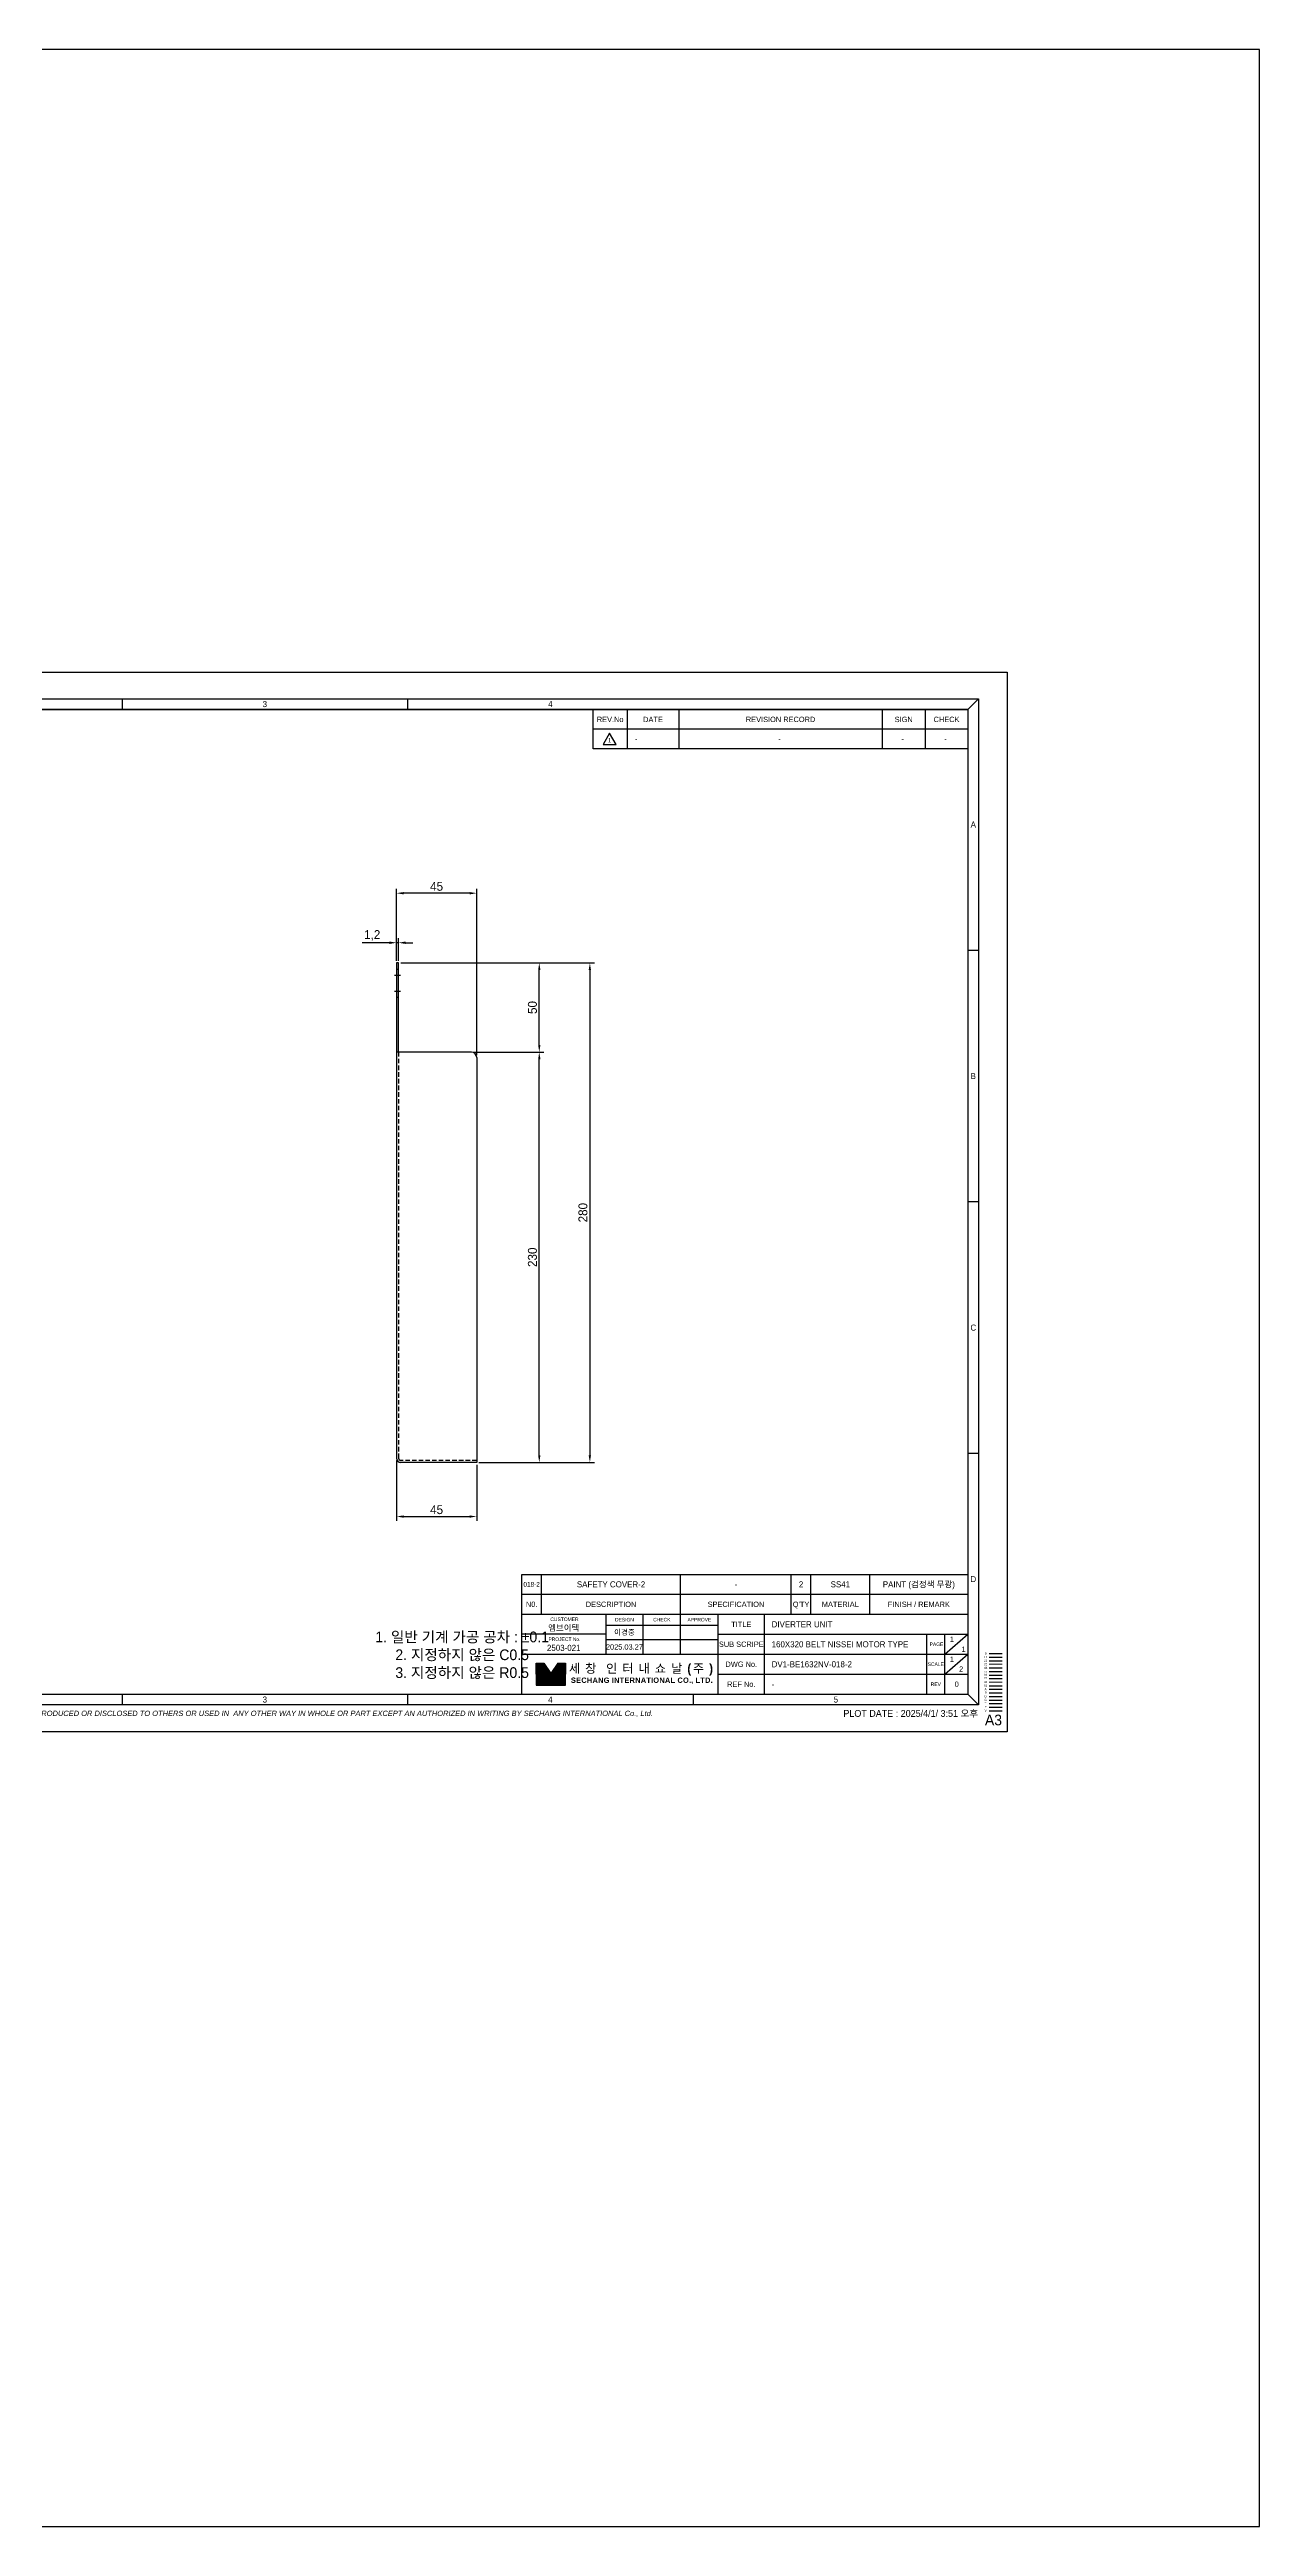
# Model space of a CAD drawing. Header units: inches. Extents: x 0 to 23821, y 0 to 11279.
# Drawn here: x 22576 to 23254, y 4213 to 5602 of the extents above; entities that cross this region are included whole.
import ezdxf
from ezdxf.enums import TextEntityAlignment as Align

# ---------------------------------------------------------------- set-up
doc = ezdxf.new("R2010")
doc.units = ezdxf.units.IN
doc.header["$LTSCALE"] = 10
doc.header["$MEASUREMENT"] = 0
for name, pattern in [('CENTER', [2, 1.25, -0.25, 0.25, -0.25]), ('HIDDEN', [0.375, 0.25, -0.125]), ('PHANTOM', [2.5, 1.25, -0.25, 0.25, -0.25, 0.25, -0.25])]:
    doc.linetypes.add(name, pattern=pattern)
doc.layers.get('Defpoints').update_dxf_attribs({"color": 8})
for name, color, linetype in [('11', 1, 'CENTER'), ('22', 2, 'HIDDEN'), ('44', 4, 'Continuous'), ('55', 5, 'Continuous'), ('66', 6, 'PHANTOM'), ('77', 40, 'HIDDEN'), ('99', 181, 'Continuous'), ('A', 8, 'Continuous'), ('B', 123, 'Continuous'), ('D', 3, 'Continuous'), ('G', 231, 'Continuous'), ('T', 3, 'Continuous'), ('V', 1, 'Continuous'), ('Y', 60, 'Continuous')]:
    doc.layers.add(name, color=color, linetype=linetype)
doc.layers.add('33', color=3, linetype='PHANTOM', lineweight=9)
doc.layers.add('88', color=35, linetype='Continuous', lineweight=5)
doc.styles.add('SCI', font='')
doc.styles.get('SCI').set_extended_font_data('Gulim')
doc.dimstyles.new('SCH', dxfattribs={"dimtxt": 2.5, "dimasz": 2, "dimexe": 1.25, "dimexo": 0.625, "dimtad": 1, "dimdec": 8, "dimtxsty": 'SCI', "dimcen": 2.5, "dimclrd": 4, "dimclre": 4, "dimclrt": 7, "dimadec": 8, "dimazin": 2, "dimtfac": 1, "dimtdec": 8, "dimtmove": 0, "dimatfit": 3, "dimfxl": 1, "dimarcsym": 0})

# ---------------------------------------------------------------- blocks, each defined once
blk = doc.blocks.new('A$C663a65d6')
for p, q in [((-1.2, 0), (-1.2, -277.6)), ((0, 0), (-1.2, 0)), ((0, -50), (0, 0)), ((40.8, -50), (-1.2, -50)), ((43.8, -53), (43.8, -280)), ((43.8, -280), (1.2, -280))]:
    blk.add_line(p, q)
for centre, radius, start, end in [((40.8, -53), 3, 0, 90), ((1.2, -277.6), 2.4, 180, 270)]:
    blk.add_arc(centre, radius, start, end)
at = {"layer": '11'}
for p, q in [((1, -7), (-2.2, -7)), ((1, -16), (-2.2, -16))]:
    blk.add_line(p, q, dxfattribs=at)
at = {"layer": '22'}
for p, q in [((0, -3.7), (-1.2, -3.7)), ((0, -19.3), (-1.2, -19.3)), ((0, -50), (0, -277.6)), ((43.8, -278.8), (1.2, -278.8))]:
    blk.add_line(p, q, dxfattribs=at)
blk.add_arc((1.2, -277.6), 1.2, 180, 270, dxfattribs=at)
blk = doc.blocks.new('*D1380')
at = {"color": 4, "lineweight": -2, "transparency": 16777216}
for p, q in [((22766.7, 5101.2), (22751.4, 5101.2)), ((22770.7, 5091.1), (22770.7, 5103.7)), ((22771.9, 5101.2), (22770.7, 5101.2)), ((22771.9, 5091.1), (22771.9, 5103.7)), ((22775.9, 5101.2), (22779.9, 5101.2))]:
    blk.add_line(p, q, dxfattribs=at)
at = {"color": 4, "transparency": 16777216}
for points in [[(22766.7, 5101.9), (22766.7, 5100.5), (22770.7, 5101.2)], [(22775.9, 5101.9), (22775.9, 5100.5), (22771.9, 5101.2)]]:
    blk.add_solid(points, dxfattribs=at)
at = {"layer": 'Defpoints', "color": 0, "transparency": 16777216}
for p in [(22770.7, 5101.2), (22770.7, 5089.9), (22771.9, 5089.9)]:
    blk.add_point(p, dxfattribs=at)
at = {"color": 7, "transparency": 16777216, "insert": (22757.1, 5105.3), "char_height": 5, "attachment_point": 5, "style": 'SCI'}
blk.add_mtext('1,2', dxfattribs=at)
blk = doc.blocks.new('*D1381')
at = {"color": 4, "lineweight": -2, "transparency": 16777216}
for p, q in [((22770.7, 5091.1), (22770.7, 5131.5)), ((22811.7, 5129), (22774.7, 5129)), ((22815.7, 5038.1), (22815.7, 5131.5))]:
    blk.add_line(p, q, dxfattribs=at)
at = {"color": 4, "transparency": 16777216}
for points in [[(22774.7, 5129.6), (22774.7, 5128.3), (22770.7, 5129)], [(22811.7, 5129.6), (22811.7, 5128.3), (22815.7, 5129)]]:
    blk.add_solid(points, dxfattribs=at)
at = {"layer": 'Defpoints', "color": 0, "transparency": 16777216}
for p in [(22770.7, 5129), (22770.7, 5089.9), (22815.7, 5036.9)]:
    blk.add_point(p, dxfattribs=at)
at = {"color": 7, "transparency": 16777216, "insert": (22793.2, 5132.8), "char_height": 5, "attachment_point": 5, "style": 'SCI'}
blk.add_mtext('45', dxfattribs=at)
blk = doc.blocks.new('*D1382')
at = {"color": 4, "lineweight": -2, "transparency": 16777216}
for p, q in [((22770.7, 4811), (22770.7, 4777.1)), ((22815.7, 4808.6), (22815.7, 4777.1)), ((22774.7, 4779.6), (22811.7, 4779.6))]:
    blk.add_line(p, q, dxfattribs=at)
at = {"color": 4, "transparency": 16777216}
for points in [[(22774.7, 4780.2), (22774.7, 4778.9), (22770.7, 4779.6)], [(22811.7, 4780.2), (22811.7, 4778.9), (22815.7, 4779.6)]]:
    blk.add_solid(points, dxfattribs=at)
at = {"layer": 'Defpoints', "color": 0, "transparency": 16777216}
for p in [(22770.7, 4812.3), (22815.7, 4809.9), (22815.7, 4779.6)]:
    blk.add_point(p, dxfattribs=at)
at = {"color": 7, "transparency": 16777216, "insert": (22793.2, 4783.4), "char_height": 5, "attachment_point": 5, "style": 'SCI'}
blk.add_mtext('45', dxfattribs=at)
blk = doc.blocks.new('*D1383')
at = {"color": 4, "lineweight": -2, "transparency": 16777216}
for p, q in [((22813.9, 5039.9), (22853.2, 5039.9)), ((22850.7, 4813.9), (22850.7, 5035.9)), ((22816.9, 4809.9), (22853.2, 4809.9))]:
    blk.add_line(p, q, dxfattribs=at)
at = {"color": 4, "transparency": 16777216}
for points in [[(22850.1, 5035.9), (22851.4, 5035.9), (22850.7, 5039.9)], [(22850.1, 4813.9), (22851.4, 4813.9), (22850.7, 4809.9)]]:
    blk.add_solid(points, dxfattribs=at)
at = {"layer": 'Defpoints', "color": 0, "transparency": 16777216}
for p in [(22812.7, 5039.9), (22850.7, 5039.9), (22815.7, 4809.9)]:
    blk.add_point(p, dxfattribs=at)
at = {"color": 7, "transparency": 16777216, "insert": (22846.9, 4924.9), "char_height": 5, "attachment_point": 5, "rotation": 90, "style": 'SCI'}
blk.add_mtext('230', dxfattribs=at)
blk = doc.blocks.new('*D1384')
at = {"color": 4, "lineweight": -2, "transparency": 16777216}
for p, q in [((22773.1, 5089.9), (22853.2, 5089.9)), ((22850.7, 5043.9), (22850.7, 5085.9)), ((22813.9, 5039.9), (22853.2, 5039.9))]:
    blk.add_line(p, q, dxfattribs=at)
at = {"color": 4, "transparency": 16777216}
for points in [[(22850.1, 5085.9), (22851.4, 5085.9), (22850.7, 5089.9)], [(22850.1, 5043.9), (22851.4, 5043.9), (22850.7, 5039.9)]]:
    blk.add_solid(points, dxfattribs=at)
at = {"layer": 'Defpoints', "color": 0, "transparency": 16777216}
for p in [(22771.9, 5089.9), (22850.7, 5089.9), (22812.7, 5039.9)]:
    blk.add_point(p, dxfattribs=at)
at = {"color": 7, "transparency": 16777216, "insert": (22846.9, 5064.9), "char_height": 5, "attachment_point": 5, "rotation": 90, "style": 'SCI'}
blk.add_mtext('50', dxfattribs=at)
blk = doc.blocks.new('*D1385')
at = {"color": 4, "lineweight": -2, "transparency": 16777216}
for p, q in [((22773.1, 5089.9), (22881.6, 5089.9)), ((22879.1, 5085.9), (22879.1, 4813.9)), ((22816.9, 4809.9), (22881.6, 4809.9))]:
    blk.add_line(p, q, dxfattribs=at)
at = {"color": 4, "transparency": 16777216}
for points in [[(22878.4, 5085.9), (22879.7, 5085.9), (22879.1, 5089.9)], [(22878.4, 4813.9), (22879.7, 4813.9), (22879.1, 4809.9)]]:
    blk.add_solid(points, dxfattribs=at)
at = {"layer": 'Defpoints', "color": 0, "transparency": 16777216}
for p in [(22771.9, 5089.9), (22815.7, 4809.9), (22879.1, 4809.9)]:
    blk.add_point(p, dxfattribs=at)
at = {"color": 7, "transparency": 16777216, "insert": (22875.2, 4949.9), "char_height": 5, "attachment_point": 5, "rotation": 90, "style": 'SCI'}
blk.add_mtext('280', dxfattribs=at)
blk = doc.blocks.new('A$C5b8731fd')
for p, q in [((0, 0), (-2.25, -3.9)), ((2.25, -3.9), (0, 0)), ((-2.25, -3.9), (2.25, -3.9))]:
    blk.add_line(p, q)
blk = doc.blocks.new('SECHANG REV')
at = {"color": 7}
blk.add_line((-52.5, 0), (-52.5, 5.5), dxfattribs=at)
blk.add_line((52.5, 0), (-52.5, 0))
at = {"color": 3}
for p, q in [((-43, 5.5), (-43, 0)), ((-28.5, 5.5), (-28.5, 0)), ((28.5, 5.5), (28.5, 0)), ((40.5, 5.5), (40.5, 0)), ((52.5, 5.5), (52.5, 0))]:
    blk.add_line(p, q, dxfattribs=at)
blk = doc.blocks.new('A$C84edc88f')
h = blk.add_hatch(color=5)
h.dxf.hatch_style = 1
h.paths.add_polyline_path([(145.04, -139), (144.1, -139), (144.1, -140.4), (145.97, -140.4)])
h.paths.add_polyline_path([(148.03, -139), (147.09, -139), (146.16, -140.4), (148.03, -140.4)])
h.paths.add_polyline_path([(148.03, -140.5), (144.1, -140.5), (144.1, -141.9), (148.03, -141.9)])
at = {"color": 2}
for p, q in [((6, -3.75), (7.5, -5.25)), ((46, -5), (46, -3.75)), ((46, -3.75), (46, -5.25)), ((86, -3.75), (86, -5.25)), ((126, -3.75), (126, -5.25)), ((206, -3.75), (204.5, -5.25)), ((7.5, -143.25), (6, -144.75)), ((46, -143.25), (46, -144.75)), ((86, -143.25), (86, -144.75)), ((126, -143.25), (126, -144.75)), ((166, -143.25), (166, -144.75)), ((204.5, -143.25), (206, -144.75))]:
    blk.add_line(p, q, dxfattribs=at)
at = {"color": 40}
for p, q in [((23.5, -9.25), (23.5, -5.25)), ((46, -9.25), (46, -5.25))]:
    blk.add_line(p, q, dxfattribs=at)
at = {"color": 3}
blk.add_line((152, -5.25), (204.5, -5.25), dxfattribs=at)
blk.add_line((152, -5.25), (204.5, -5.25), dxfattribs=at)
for p, q in [((6, -39), (7.5, -39)), ((204.5, -39), (206, -39)), ((7.5, -74.25), (6, -74.25)), ((206, -74.25), (204.5, -74.25)), ((7.5, -109.5), (6, -109.5)), ((206, -109.5), (204.5, -109.5)), ((142, -126.45), (204.5, -126.45)), ((142, -143.25), (142, -126.45)), ((204.5, -126.45), (204.5, -143.25)), ((142, -129.25), (204.5, -129.25)), ((142, -132.05), (204.5, -132.05)), ((153.75, -132.05), (153.75, -137.65)), ((153.75, -133.55), (169.5, -133.55)), ((159, -137.65), (159, -132.05)), ((164.25, -137.65), (164.25, -132.05)), ((169.5, -143.25), (169.5, -132.05)), ((198.75, -143.25), (198.75, -134.85)), ((201.25, -137.65), (204.5, -134.85)), ((201.25, -143.25), (201.25, -134.85)), ((142, -137.65), (204.5, -137.65)), ((201.25, -140.45), (204.5, -137.65)), ((207.48, -137.56), (209.29, -137.56)), ((144, -140.45), (144, -138.9)), ((144, -138.9), (145.1, -138.9)), ((144, -140.45), (144, -142)), ((144, -142), (148.13, -142)), ((144.1, -140.4), (144.1, -139)), ((144.1, -139), (145.04, -139)), ((145.97, -140.4), (144.1, -140.4)), ((148.03, -140.5), (144.1, -140.5)), ((144.1, -140.5), (144.1, -141.9)), ((144.1, -141.9), (148.03, -141.9)), ((145.04, -139), (145.97, -140.4)), ((145.1, -138.9), (146.07, -140.36)), ((147.04, -138.9), (146.07, -140.36)), ((147.09, -139), (146.16, -140.4)), ((148.03, -140.4), (146.16, -140.4)), ((147.04, -138.9), (148.13, -138.9)), ((147.09, -139), (148.03, -139)), ((148.03, -139), (148.03, -140.4)), ((148.03, -141.9), (148.03, -140.5)), ((148.13, -138.9), (148.13, -140.45)), ((148.13, -142), (148.13, -140.45)), ((142, -143.25), (204.5, -143.25))]:
    blk.add_line(p, q)
at = {"color": 1}
blk.add_lwpolyline([(0, 0), (210, 0), (210, -148.5), (0, -148.5)], close=True, dxfattribs=at)
at = {"color": 2}
blk.add_lwpolyline([(6, -3.75), (206, -3.75), (206, -144.75), (6, -144.75)], close=True, dxfattribs=at)
at = {"const_width": 0.2}
blk.add_lwpolyline([(7.5, -5.25), (204.5, -5.25), (204.5, -143.25), (7.5, -143.25)], close=True, dxfattribs=at)
at = {"color": 40}
blk.add_lwpolyline([(7.5, -9.25), (46, -9.25)], dxfattribs=at)
blk.add_lwpolyline([(21.6, -13.7, 0.767327), (23.94, -14.33, -0.767327), (26.27, -14.95)], format="xyb")
blk.add_lwpolyline([(33.12, -15.57), (31.67, -13.07), (34.56, -13.07)], close=True)
blk.add_circle((14.59, -14.92), 3.75)
at = {"layer": '11'}
blk.add_line((207.48, -138.06), (209.29, -138.06), dxfattribs=at)
at = {"layer": '22'}
blk.add_line((207.48, -138.56), (209.29, -138.56), dxfattribs=at)
at = {"layer": '33'}
blk.add_line((207.48, -139.06), (209.29, -139.06), dxfattribs=at)
at = {"layer": '44'}
blk.add_line((207.48, -139.56), (209.29, -139.56), dxfattribs=at)
at = {"layer": '55'}
blk.add_line((207.48, -140.06), (209.29, -140.06), dxfattribs=at)
at = {"layer": '66'}
blk.add_line((207.48, -140.56), (209.29, -140.56), dxfattribs=at)
at = {"layer": '77'}
blk.add_line((207.48, -141.06), (209.29, -141.06), dxfattribs=at)
at = {"layer": '88'}
blk.add_line((207.48, -141.56), (209.29, -141.56), dxfattribs=at)
at = {"layer": '99'}
blk.add_line((207.48, -142.06), (209.29, -142.06), dxfattribs=at)
at = {"layer": 'A'}
blk.add_line((207.48, -142.56), (209.29, -142.56), dxfattribs=at)
at = {"layer": 'B'}
blk.add_line((207.48, -143.06), (209.29, -143.06), dxfattribs=at)
at = {"layer": 'D'}
for p, q in [((144.75, -129.25), (144.75, -126.45)), ((164.25, -129.25), (164.25, -126.45)), ((179.75, -129.25), (179.75, -126.45)), ((182.5, -129.25), (182.5, -126.45)), ((190.75, -129.25), (190.75, -126.45)), ((144.75, -132.05), (144.75, -129.25)), ((164.25, -132.05), (164.25, -129.25)), ((179.75, -132.05), (179.75, -129.25)), ((182.5, -132.05), (182.5, -129.25)), ((190.75, -132.05), (190.75, -129.25)), ((153.75, -134.85), (142, -134.85)), ((169.5, -134.85), (204.5, -134.85)), ((176, -143.25), (176, -132.05)), ((153.75, -135.6), (169.5, -135.6)), ((169.5, -140.45), (204.5, -140.45)), ((207.48, -143.56), (209.29, -143.56))]:
    blk.add_line(p, q, dxfattribs=at)
at = {"layer": 'G'}
blk.add_line((207.48, -144.06), (209.29, -144.06), dxfattribs=at)
at = {"layer": 'T'}
blk.add_line((207.48, -144.56), (209.29, -144.56), dxfattribs=at)
at = {"layer": 'V'}
blk.add_line((207.48, -145.56), (209.29, -145.56), dxfattribs=at)
at = {"layer": 'Y'}
blk.add_line((207.48, -145.06), (209.29, -145.06), dxfattribs=at)
for name, p, xscale, yscale, zscale in [('SECHANG REV', (178.25, -8), 0.5, 0.5, 0.5), ('SECHANG REV', (178.25, -10.75), 0.5, 0.5, 0.5), ('A$C5b8731fd', (154.3, -8.58), 0.3999999999999999, 0.3999999999999999, 0.3999999999999999)]:
    blk.add_blockref(name, p, dxfattribs=dict(xscale=xscale, yscale=yscale, zscale=zscale))
at = {"style": 'SCI'}
for s, height, p in [('Project No.', 2, (15.5, -7.25)), (',', 2.93, (29.01, -14.72)), ('N0.', 0.75, (143.38, -130.65)), ('DESCRIPTION', 0.75, (154.5, -130.65)), ('SPECIFICATION', 0.75, (172, -130.65)), ("Q'TY", 0.75, (181.12, -130.65)), ('MATERIAL', 0.75, (186.62, -130.65)), ('FINISH / REMARK', 0.75, (197.62, -130.65)), ('이경중', 0.75, (156.38, -134.57)), ('0', 0.3, (206.98, -137.54))]:
    blk.add_text(s, height=height, dxfattribs=at).set_placement(p, align=Align.MIDDLE_CENTER)
at = {"color": 2, "style": 'SCI'}
blk.add_text('1', height=0.5, dxfattribs=at).set_placement((26, -4.38), align=Align.MIDDLE_CENTER)
at = {"style": 'SCI'}
for p in [(157.84, -9.77), (177.93, -9.77), (195.18, -9.77), (201.18, -9.77)]:
    blk.add_text('-', height=0.75, dxfattribs=at).set_placement(p)
at = {"linetype": 'Continuous', "style": 'SCI'}
blk.add_text('PLOT DATE : 2025/4/1/ 3:51 오후', height=0.96, dxfattribs=at).set_placement((205.93, -146.42), align=Align.RIGHT)
at = {"color": 2, "style": 'SCI'}
blk.add_text('A3', height=1.5, dxfattribs=at).set_placement((209.28, -148.06), align=Align.BOTTOM_RIGHT)
at = {"color": 2, "attachment_point": 5, "style": 'SCI'}
for s, insert, char_height, width in [('1', (26, -4.5), 0.85, 40), ('2', (66, -4.5), 0.85, 40), ('3', (106, -4.5), 0.85, 40), ('4', (146, -4.5), 0.85, 40), ('A', (6.75, -21.37), 0.85, 1.5), ('A', (205.25, -21.37), 0.85, 1.5), ('B', (6.75, -56.62), 0.85, 1.5), ('B', (205.25, -56.62), 0.85, 1.5), ('C', (6.75, -91.88), 0.85, 1.5), ('C', (205.25, -91.88), 0.85, 1.5), ('D', (6.75, -127.12), 0.85, 1.5), ('D', (205.25, -127.12), 0.85, 1.5), ('1. 일반 기계 가공 공차 : ±0.1\\P2. 지정하지 않은 C0.5\\P3. 지정하지 않은 R0.5', (133.64, -137.8), 1.5, 41.7909), ('1', (26, -144), 0.85, 40), ('2', (66, -144), 0.85, 40), ('3', (106, -144), 0.85, 40), ('4', (146, -144), 0.85, 40), ('5', (186, -144), 0.85, 40)]:
    blk.add_mtext(s, dxfattribs=dict(at, insert=insert, char_height=char_height, width=width))
at = {"style": 'SCI'}
for s, insert, char_height, width, attachment_point in [('REV.No', (154.38, -6.65), 0.75, 4.75, 5), ('DATE', (160.38, -6.65), 0.75, 7.25, 5), ('REVISION RECORD', (178.25, -6.65), 0.75, 28.5, 5), ('SIGN', (195.5, -6.65), 0.75, 6, 5), ('CHECK', (201.5, -6.65), 0.75, 6, 5), ('{\\fGulim|b0|i0|c129|p50;1}', (154.3, -9.56), 0.6, 1.8015, 5), (' PROJECT No.', (147.88, -135.55), 0.5, 11.75, 5), (' CUSTOMER', (147.88, -132.75), 0.5, 11.75, 5), ('DESIGN', (156.38, -132.8), 0.5, 5.25, 5), ('CHECK', (161.62, -132.8), 0.5, 5.25, 5), ('APPROVE', (166.88, -132.8), 0.5, 5.25, 5), ('TITLE', (172.75, -133.45), 0.75, 6.5, 5), ('\\pi0.71363;1', (201.25, -135.55), 0.75, 1.625, 4), ('SUB SCRIPE', (172.75, -136.25), 0.75, 6.5, 5), ('DWG No.', (172.75, -139.05), 0.75, 6.5, 5), ('SCALE', (200, -139.05), 0.5, 2.5, 5), (' PAGE', (200, -136.25), 0.5, 2.5, 5), ('\\pi0.71363;1', (201.25, -138.35), 0.75, 1.625, 4), ('\\pi0.71363;1', (202.88, -136.95), 0.75, 1.625, 4), ('{\\fGulim|b1|i0|c129|p50;\\T1.45;세창 인터내쇼날(주)}', (158.82, -139.82), 1.25, 19.3667, 5), ('{\\fGulim|b1|i0|c129|p50;\\T1.05;SECHANG INTERNATIONAL CO., LTD.}', (158.82, -141.37), 0.75, 19.3667, 5), ('REF No.', (172.75, -141.85), 0.75, 6.5, 5), ('REV', (200, -141.85), 0.5, 2.5, 5)]:
    blk.add_mtext(s, dxfattribs=dict(at, insert=insert, char_height=char_height, width=width, attachment_point=attachment_point))
at = {"color": 3, "insert": (6, -146), "char_height": 0.75, "width": 200.0119, "attachment_point": 4, "style": 'SCI'}
blk.add_mtext('{\\fArial|b0|i1|c0|p34;THIS DRAWING CONTAINS CONFIDENTIAL INFORMATION PROPRIETARY TO SECHANG INTERNATIONAL Co., Ltd.   IT MUST NOT BE REPRODUCED OR DISCLOSED TO OTHERS OR USED IN  ANY OTHER WAY IN WHOLE OR PART EXCEPT AN AUTHORIZED IN WRITING BY SECHANG INTERNATIONAL Co., Ltd.  }', dxfattribs=at)
at = {"layer": '11', "style": 'SCI'}
blk.add_text('11', height=0.3, dxfattribs=at).set_placement((206.98, -138.04), align=Align.MIDDLE_CENTER)
at = {"layer": '22', "style": 'SCI'}
blk.add_text('22', height=0.3, dxfattribs=at).set_placement((206.98, -138.54), align=Align.MIDDLE_CENTER)
at = {"layer": '33', "style": 'SCI'}
blk.add_text('33', height=0.3, dxfattribs=at).set_placement((206.98, -139.04), align=Align.MIDDLE_CENTER)
at = {"layer": '44', "style": 'SCI'}
blk.add_text('44', height=0.3, dxfattribs=at).set_placement((206.98, -139.54), align=Align.MIDDLE_CENTER)
at = {"layer": '55', "style": 'SCI'}
blk.add_text('55', height=0.3, dxfattribs=at).set_placement((206.98, -140.04), align=Align.MIDDLE_CENTER)
at = {"layer": '66', "style": 'SCI'}
blk.add_text('66', height=0.3, dxfattribs=at).set_placement((206.98, -140.54), align=Align.MIDDLE_CENTER)
at = {"layer": '77', "style": 'SCI'}
blk.add_text('77', height=0.3, dxfattribs=at).set_placement((206.98, -141.04), align=Align.MIDDLE_CENTER)
at = {"layer": '88', "style": 'SCI'}
blk.add_text('88', height=0.3, dxfattribs=at).set_placement((206.98, -141.54), align=Align.MIDDLE_CENTER)
at = {"layer": '99', "style": 'SCI'}
blk.add_text('99', height=0.3, dxfattribs=at).set_placement((206.98, -142.04), align=Align.MIDDLE_CENTER)
at = {"layer": 'A', "style": 'SCI'}
blk.add_text('A', height=0.3, dxfattribs=at).set_placement((206.98, -142.54), align=Align.MIDDLE_CENTER)
at = {"layer": 'B', "style": 'SCI'}
blk.add_text('B', height=0.3, dxfattribs=at).set_placement((206.98, -143.04), align=Align.MIDDLE_CENTER)
at = {"layer": 'D', "style": 'SCI'}
blk.add_text('D', height=0.3, dxfattribs=at).set_placement((206.98, -143.54), align=Align.MIDDLE_CENTER)
at = {"layer": 'G', "style": 'SCI'}
blk.add_text('G', height=0.3, dxfattribs=at).set_placement((206.98, -144.04), align=Align.MIDDLE_CENTER)
at = {"layer": 'T', "style": 'SCI'}
blk.add_text('T', height=0.3, dxfattribs=at).set_placement((206.98, -144.54), align=Align.MIDDLE_CENTER)
at = {"layer": 'V', "style": 'SCI'}
blk.add_text('V', height=0.3, dxfattribs=at).set_placement((206.98, -145.54), align=Align.MIDDLE_CENTER)
at = {"layer": 'Y', "style": 'SCI'}
blk.add_text('Y', height=0.3, dxfattribs=at).set_placement((206.98, -145.04), align=Align.MIDDLE_CENTER)

msp = doc.modelspace()

# ---------------------------------------------------------------- linework, layer by layer
msp.add_lwpolyline([(21288.32086274, 4213.4621525), (23254.29252929, 4213.4621525), (23254.29252929, 5601.87751627), (21288.32086274, 5601.87751627)], close=True)

# ---------------------------------------------------------------- block references
at = {"xscale": 4, "yscale": 4, "zscale": 4}
msp.add_blockref('A$C84edc88f', (22272.93894044, 5252.9621525), dxfattribs=at)
msp.add_blockref('A$C663a65d6', (22771.88644906, 5089.86041587))

# ---------------------------------------------------------------- texts
at = {"style": 'SCI'}
for s, height, p in [('018-2', 2.6, (22846.43894044, 4741.5621525)), ('SAFETY COVER-2', 3.4, (22890.93894044, 4741.5621525)), ('-', 3.4, (22960.93894044, 4741.5621525)), ('2', 3.4, (22997.43894044, 4741.5621525)), ('SS41', 3.4, (23019.43894044, 4741.5621525)), ('PAINT (검정색 무광)', 3.4, (23063.43894044, 4741.5621525)), ('2503-021', 3.4, (22864.43894044, 4705.96930051)), ('엠브이텍', 3.4, (22864.43894044, 4717.16930051)), ('2025.03.27', 3, (22898.43894044, 4706.4621525)), ('2', 3, (23087.1313799, 4694.09330262))]:
    msp.add_text(s, height=height, dxfattribs=at).set_placement(p, align=Align.MIDDLE_CENTER)
for s, p in [('DIVERTER UNIT', (22980.93894044, 4719.1621525)), ('160X320 BELT NISSEI MOTOR TYPE', (22980.93894044, 4707.9621525)), ('DV1-BE1632NV-018-2', (22980.93894044, 4696.7621525)), ('-', (22980.93894044, 4685.5621525))]:
    msp.add_text(s, height=3.4, dxfattribs=at).set_placement(p, align=Align.MIDDLE_LEFT)
at = {"insert": (23077.93894044, 4685.5621525), "char_height": 3, "width": 13, "attachment_point": 4, "style": 'SCI'}
msp.add_mtext('\\pi5.57723;0', dxfattribs=at)

# ---------------------------------------------------------------- dimensions: what is measured, and where the dimension line sits
for base, p1, p2, picture, middle in [((22770.686449061, 5128.9671596929), (22815.686449061, 5036.8604158674), (22770.686449061, 5089.8604158674), '*D1381', (22793.186449061, 5132.783737589)), ((22770.68644906, 5101.21195465), (22771.88644906, 5089.86041587), (22770.68644906, 5089.86041587), '*D1380', (22757.05895239, 5105.33811976)), ((22815.686449061, 4779.5700533086), (22770.686449061, 4812.2604158674), (22815.686449061, 4809.8604158674), '*D1382', (22793.186449061, 4783.3866312047))]:
    dim = msp.add_linear_dim(base=base, p1=p1, p2=p2, dimstyle='SCH', override={"dimscale": 2, "dimcen": 1})
    dim.commit()
    dim.dimension.update_dxf_attribs({"geometry": picture, "text_midpoint": middle})
for base, p1, p2, picture, middle in [((22850.7475454644, 5089.8604158674), (22812.686449061, 5039.8604158674), (22771.886449061, 5089.8604158674), '*D1384', (22846.9342964631, 5064.8604158674)), ((22879.0593801697, 4809.8604158674), (22771.886449061, 5089.8604158674), (22815.686449061, 4809.8604158674), '*D1385', (22875.2461311684, 4949.8604158674)), ((22850.7475454644, 5039.8604158674), (22815.686449061, 4809.8604158674), (22812.686449061, 5039.8604158674), '*D1383', (22846.9342964631, 4924.8604158674))]:
    dim = msp.add_linear_dim(base=base, p1=p1, p2=p2, angle=90, dimstyle='SCH', override={"dimscale": 2, "dimcen": 1})
    dim.commit()
    dim.dimension.update_dxf_attribs({"geometry": picture, "text_midpoint": middle})

doc.saveas('drawing.dxf')
